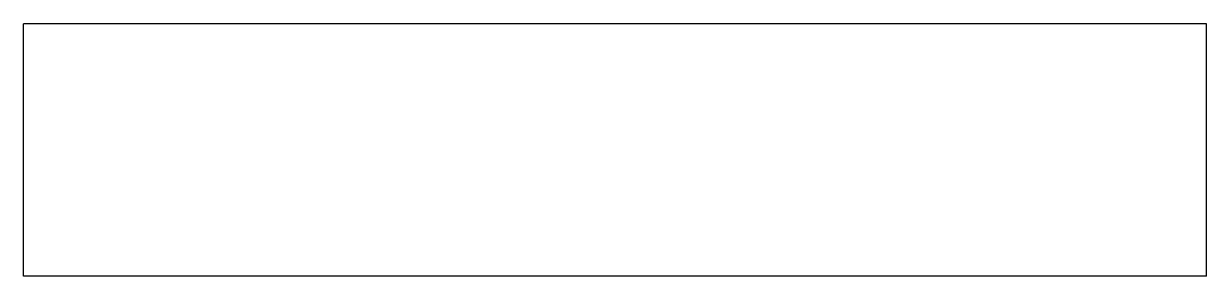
# Model space of a CAD drawing. Header units: millimetres. Extents: x 0 to 259, y -18 to 38.
import ezdxf

# ---------------------------------------------------------------- set-up
doc = ezdxf.new("R2010")
doc.units = ezdxf.units.MM

msp = doc.modelspace()

# ---------------------------------------------------------------- linework, layer by layer
at = {"color": 7, "linetype": 'Continuous', "lineweight": 25}
for p, q in [((0, -17.64), (0, 37.64)), ((259, 37.64), (0, 37.64)), ((259, -17.64), (259, 37.64)), ((259, -17.64), (0, -17.64))]:
    msp.add_line(p, q, dxfattribs=at)

doc.saveas('drawing.dxf')
